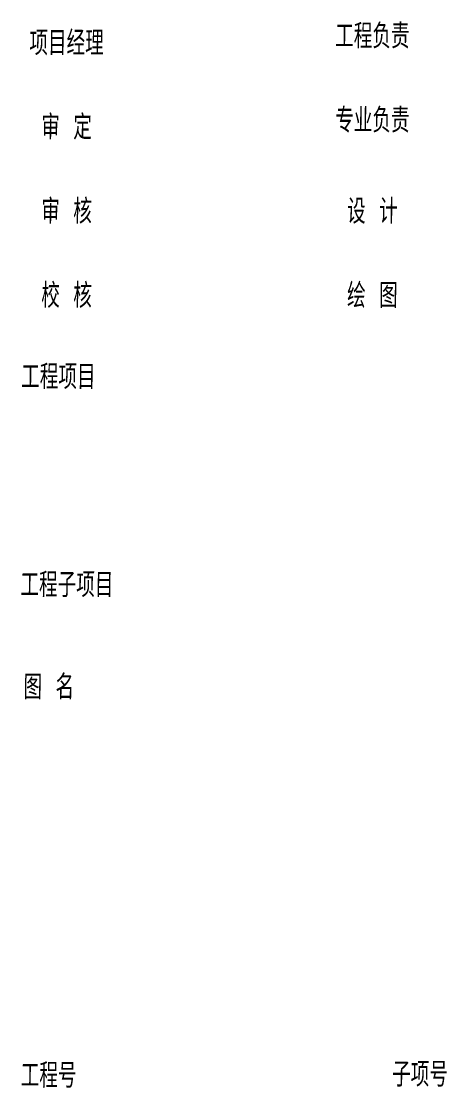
# Model space of a CAD drawing. Extents: x 64524 to 106254978, y -22354 to 20449254.
# Drawn here: x 106154284 to 106161935, y 19740908 to 19760067 of the extents above; entities that cross this region are included whole.
import ezdxf
from ezdxf.enums import TextEntityAlignment as Align

# ---------------------------------------------------------------- set-up
doc = ezdxf.new("R2010")
doc.units = 0
doc.header["$LTSCALE"] = 1000
doc.header["$MEASUREMENT"] = 0
doc.layers.get('0').update_dxf_attribs({"color": 255, "linetype": 'CONTINUOUS'})
doc.styles.add('HZZ', font='simplex.shx', dxfattribs={"oblique": 0.7, "height": 1100, "bigfont": 'realhz.shx'})

msp = doc.modelspace()

# ---------------------------------------------------------------- texts
at = {"color": 7, "style": 'HZZ', "oblique": 0.7, "width": 0.80006}
for s, p in [('项目经理', (106155096, 19759457)), ('工程负责', (106160596, 19759581)), ('审 定', (106155096, 19757944)), ('专业负责', (106160596, 19758069)), ('审 核', (106155096, 19756432)), ('设 计', (106160596, 19756432)), ('校 核', (106155096, 19754919)), ('绘 图', (106160596, 19754919))]:
    msp.add_text(s, height=440, dxfattribs=at).set_placement(p, align=Align.CENTER)
for s, p in [('工程项目', (106154280, 19753458)), ('工程子项目', (106154266, 19749721)), ('图 名', (106154321, 19747884)), ('工程号', (106154272, 19740907)), ('子项号', (106160951, 19740926))]:
    msp.add_text(s, height=440, dxfattribs=at).set_placement(p)

doc.saveas('drawing.dxf')
